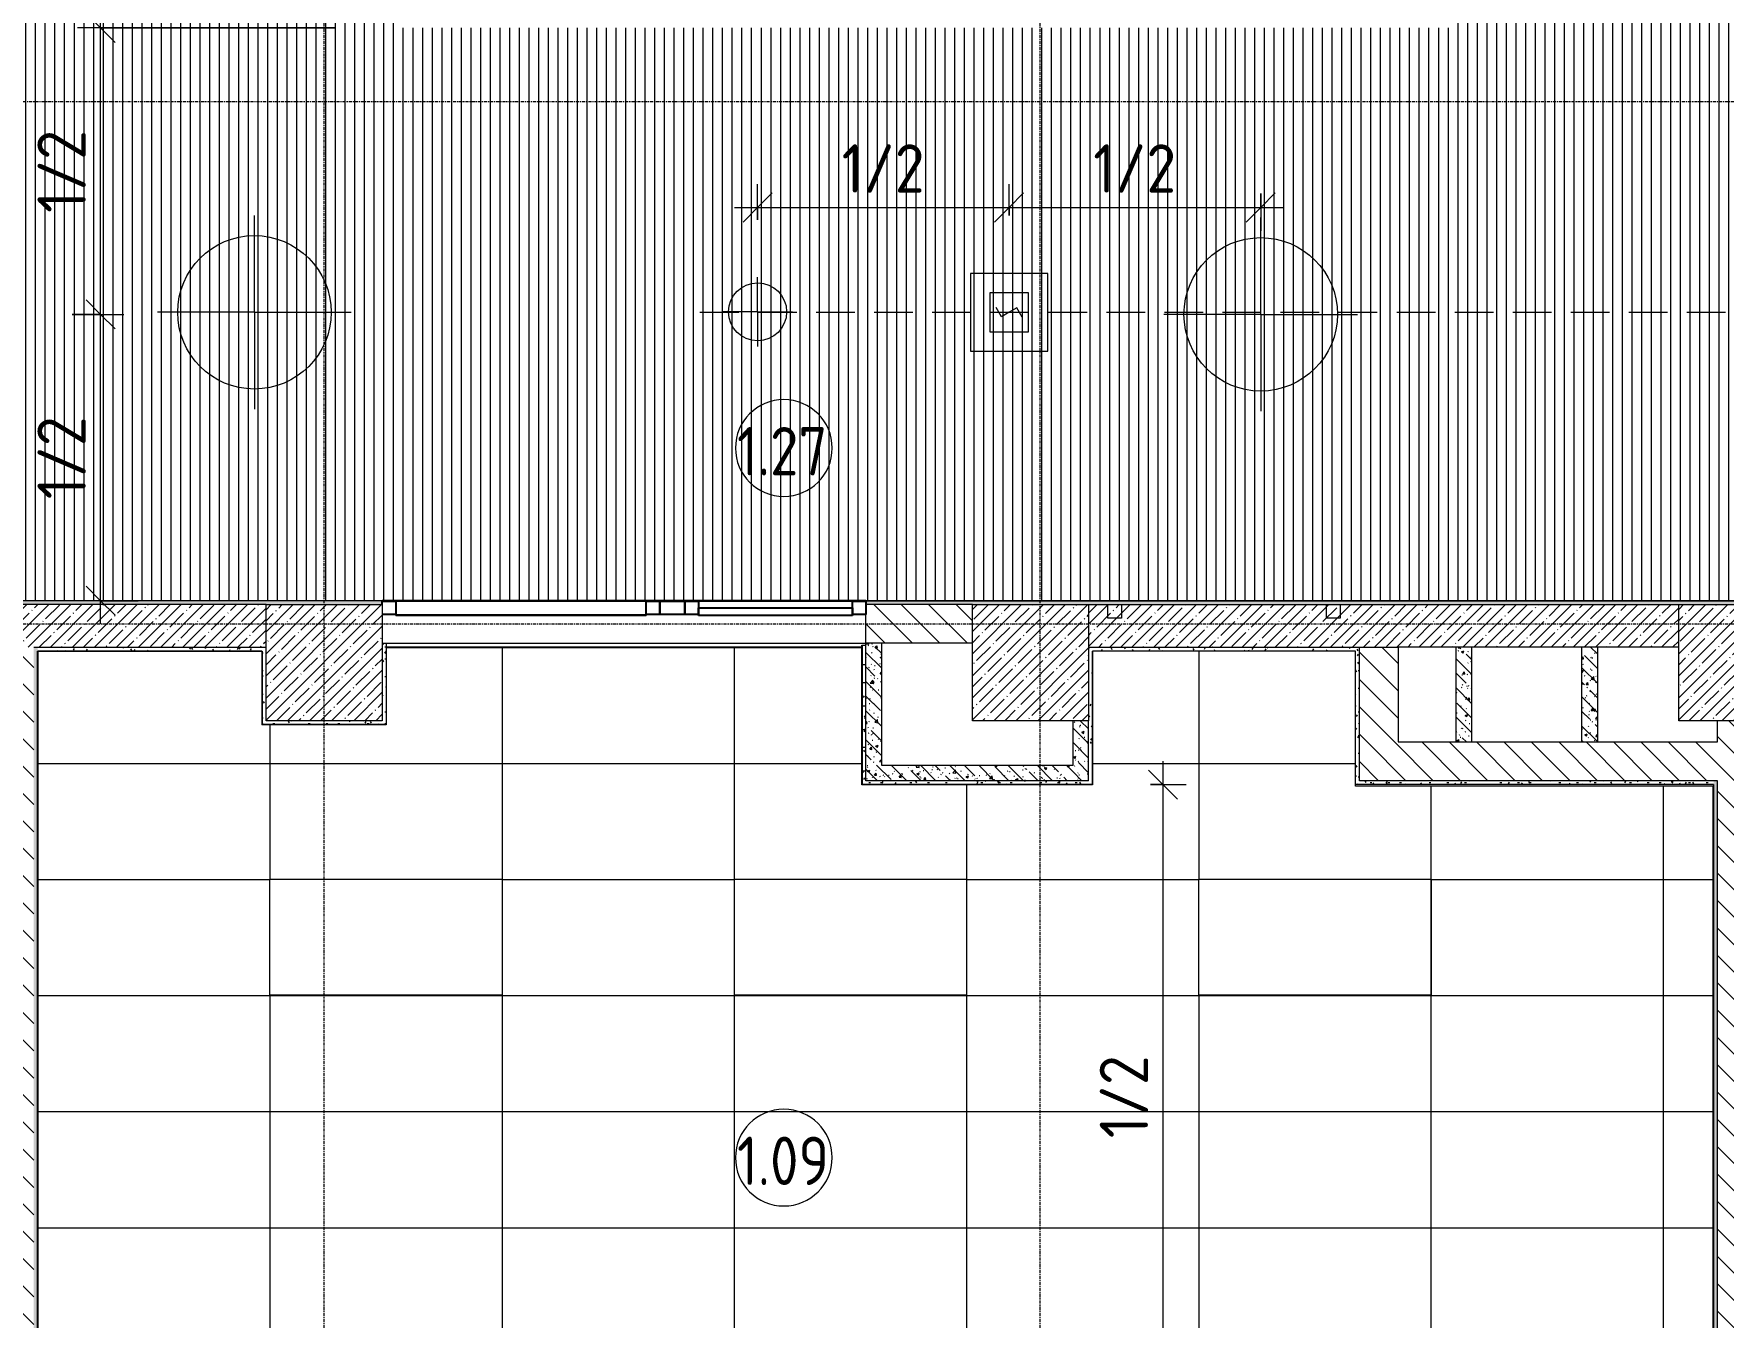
# Model space of a CAD drawing. Header units: millimetres. Extents: x 1311 to 195818, y -8553 to 29000.
# Drawn here: x 30156 to 38886, y 4217 to 10850 of the extents above; entities that cross this region are included whole.
import ezdxf

# ---------------------------------------------------------------- set-up
doc = ezdxf.new("R2010")
doc.units = ezdxf.units.MM
doc.linetypes.add('ADSK_Штрих_ш2 п1', pattern=[300, 200, -100])
doc.linetypes.add('Осевая', pattern=[31.75, 6.35, -4.7625, 15.875, -4.7625])
for name, color, linetype, lineweight in [('A-ANNO-DIMS', 7, 'Continuous', 9), ('A-ANNO-DIMS-100', 7, 'Continuous', 9), ('A-AREA-IDEN', 7, 'Continuous', 9), ('A-CLNG-PATT', 7, 'Continuous', 9), ('A-DETL-6', 7, 'ADSK_Штрих_ш2 п1', 9), ('A-GLAZ', 7, 'Continuous', 9), ('A-GLAZ-1', 7, 'Continuous', 13), ('A-GLAZ-CURT', 7, 'Continuous', 9), ('A-GLAZ-CURT-1', 7, 'Continuous', 25), ('A-GLAZ-CWMG', 7, 'Continuous', 9), ('A-GLAZ-CWMG-1', 7, 'Continuous', 25), ('A-WALL', 7, 'Continuous', 9), ('I-WALL', 7, 'Continuous', 9), ('Q-SPCQ', 7, 'Continuous', 9), ('S-COLS', 7, 'Continuous', 9), ('Оси-2', 7, 'Осевая', 9)]:
    doc.layers.add(name, color=color, linetype=linetype, lineweight=lineweight)
for name, color, linetype, lineweight, true_color in [('A-ANNO-NOTE', 1, 'Continuous', 9, 0xff0000), ('A-CLNG-1', 7, 'Continuous', 9, 0xeaeaea), ('A-WALL-1', 7, 'Continuous', 9, 0x3c3c3c), ('A-WALL-FNSH-1', 7, 'Continuous', 9, 0x3c3c3c), ('I-WALL-1', 7, 'Continuous', 9, 0x535353), ('Q-SPCQ-2', 1, 'Continuous', 9, 0xff0000), ('S-COLS-1', 9, 'Continuous', 9, 0x808080), ('S-COLS-2', 7, 'Continuous', 9, 0x3c3c3c)]:
    doc.layers.add(name, color=color, linetype=linetype, lineweight=lineweight, true_color=true_color)
doc.styles.add('GOST Common_3', font='GOST_Common.ttf', dxfattribs={"width": 0.9, "height": 250})
doc.styles.add('ISOCPEUR', font='isocpeur.ttf', dxfattribs={"width": 0.9, "height": 250})
doc.dimstyles.new('ISO-2_5_0_9К_БОЛЬШОЙ', dxfattribs={"dimscale": 304.8, "dimtxt": 248.995294, "dimasz": 0.492126, "dimexe": 0.393701, "dimexo": 0.984252, "dimgap": 0, "dimtad": 1, "dimdec": 0, "dimrnd": 10, "dimzin": 0, "dimdsep": 46, "dimtxsty": 'ISOCPEUR', "dimblk1": 'OBLIQUE', "dimblk2": 'OBLIQUE', "dimsah": 1, "dimcen": 0.09, "dimdle": 0.393701, "dimazin": 0, "dimtfac": 1, "dimtdec": 4, "dimtix": 1, "dimtmove": 0, "dimatfit": 3, "dimfxl": 1, "dimtvp": 1, "dimtolj": 1, "dimtzin": 0, "dimarcsym": 2})
pattern_1 = [(135, (9445.76, 0), (-70.71068, -70.71068), [])]
pattern_2 = [(135, (9445.76, 0), (-75.43415, -75.43415), [106.68, -17.78, 3.556, -17.78]), (135, (9445.76, 75.39), (-75.43415, -75.43415), []), (50, (9445.76, 0), (127.5292, -11.15758), [13.335, -146.685]), (355, (9445.76, 0), (-24.66966, 133.74), [10.668, -117.348]), (100.451, (9456.39, -0.93), (102.85973, 122.5818), [11.333, -124.663]), (46.184, (9445.76, 35.56), (189.75516, -29.4304), [20.002, -220.027]), (96.636, (9461.58, 33.1), (166.1822, 173.1996), [17, -186.995]), (351.184, (9445.76, 35.56), (166.1839, 173.1976), [16.002, -176.022]), (21, (9463.54, 26.67), (106.13027, -71.58603), [13.335, -146.685]), (326, (9463.54, 26.67), (43.2619, 128.93175), [10.668, -117.348]), (71.451, (9472.39, 20.7), (149.392, 57.34505), [11.333, -124.663]), (37.5, (9445.765, 0), (2.16223, 59.18836), [3.353, -112.573, 3.353, -115.773, -117.792]), (37.5, (9445.765, 0), (2.16223, 59.18836), [-235.052, 3.353, -114.44]), (7.5, (9445.765, 0), (46.77386, 70.12615), [3.353, -64.567, 3.353, -109.906, -44.894]), (7.5, (9445.765, 0), (46.77386, 70.12615), [-181.178, 3.353, -41.542]), (327.5, (9406.116, 0), (94.91367, -4.01009), [3.353, -41.097, 3.353, -135.331, -184.023]), (327.5, (9406.116, 0), (94.91367, -4.01009), [-183.134, 3.353, -180.67]), (317.5, (9388.336, 0), (103.69057, 17.79882), [3.353, -54.432, 3.353, -88.748, -130.683]), (317.5, (9388.336, 0), (103.69057, 17.79882), [-149.885, 3.353, -127.33])]
pattern_3 = [(45, (9445.765, 0), (-57.02463, 57.02463), []), (45, (9502.79, 0), (-57.02463, 57.02463), [100.806, -20.161, 3.353, -16.808])]
pattern_4 = [(0, (9445.765, 0), (121.92, 30.48), [10.058, -81.382, 10.058, -81.382, -487.68]), (0, (9445.765, 0), (121.92, 30.48), [-182.88, 10.058, -172.822, 10.058, -81.382, -213.36]), (0, (9445.765, 0), (121.92, 30.48), [-457.2, 10.058, -50.902, 10.058, -142.342]), (120, (9491.485, 15.24), (-87.356454, 90.345817), [10.058, -81.382, 10.058, -81.382, -487.68]), (120, (9491.485, 15.24), (-87.356454, 90.345817), [-182.88, 10.058, -172.822, 10.058, -81.382, -213.36]), (120, (9491.485, 15.24), (-87.356454, 90.345817), [-457.2, 10.058, -50.902, 10.058, -142.342]), (240, (9506.725, 76.2), (-34.563546, -120.825817), [10.058, -81.382, 10.058, -81.382, -487.68]), (240, (9506.725, 76.2), (-34.563546, -120.825817), [-182.88, 10.058, -172.822, 10.058, -81.382, -213.36]), (240, (9506.725, 76.2), (-34.563546, -120.825817), [-457.2, 10.058, -50.902, 10.058, -142.342])]

# ---------------------------------------------------------------- blocks, each defined once
blk = doc.blocks.new('BSC_Колонна _Прямоугольная - 600х600-23286269-Сводный план потолков 1 этажа в осях 1-12')
at = {"layer": 'S-COLS-1'}
h = blk.add_hatch(dxfattribs=at)
h.set_pattern_fill('FP_2', color=256, style=0, pattern_type=2)
h.set_pattern_definition([(45, (-29509.74, -7600), (-57.02463, 57.02463), []), (45, (-29452.72, -7600), (-57.02463, 57.02463), [100.806, -20.161, 3.353, -16.808])])
h.paths.add_polyline_path([(-100, -300), (300, -300), (300, 300), (-300, 300), (-300, -300)])
at = {"layer": 'S-COLS-2'}
for p, q in [((-300, 300), (300, 300)), ((-300, -300), (-300, 300)), ((300, 300), (300, -300)), ((300, -300), (-300, -300))]:
    blk.add_line(p, q, dxfattribs=at)
blk = doc.blocks.new('BSC_Колонна _Прямоугольная - 600х600-V5-Сводный план потолков 1 этажа в осях 1-12')
at = {"layer": 'S-COLS-1'}
h = blk.add_hatch(dxfattribs=at)
h.set_pattern_fill('FP_10', color=256, style=0, pattern_type=2)
h.set_pattern_definition([(45, (-25860, -7600), (-57.02463, 57.02463), []), (45, (-25802.975, -7600), (-57.02463, 57.02463), [100.806, -20.161, 3.353, -16.808])])
h.paths.add_polyline_path([(63.7, -300), (300, -300), (300, 300), (-300, 300), (-300, -300)])
at = {"layer": 'S-COLS-2'}
for p, q in [((-300, 300), (300, 300)), ((-300, -300), (-300, 300)), ((300, 300), (300, -300)), ((300, -300), (-300, -300))]:
    blk.add_line(p, q, dxfattribs=at)
blk = doc.blocks.new('BSC_Колонна _Прямоугольная - 600х600-V42-Сводный план потолков 1 этажа в осях 1-12')
at = {"layer": 'S-COLS-1'}
h = blk.add_hatch(dxfattribs=at)
h.set_pattern_fill('FP_63', color=256, style=0, pattern_type=2)
h.set_pattern_definition([(45, (-22210, -7600), (-57.02463, 57.02463), []), (45, (-22152.975, -7600), (-57.02463, 57.02463), [100.806, -20.161, 3.353, -16.808])])
h.paths.add_polyline_path([(-280, -300), (300, -300), (300, 300), (-300, 300), (-300, -300)])
at = {"layer": 'S-COLS-2'}
for p, q in [((-300, 300), (300, 300)), ((-300, -300), (-300, 300)), ((300, 300), (300, -300)), ((300, -300), (-300, -300))]:
    blk.add_line(p, q, dxfattribs=at)
blk = doc.blocks.new('Прямоугольный импост - 50 x 70 мм-31700031-Сводный план потолков 1 этажа в осях 1-12')
at = {"layer": 'A-GLAZ-CWMG-1'}
for p, q in [((0, 35), (-70, 35)), ((-70, 35), (-70, -35)), ((0, -35), (0, 35)), ((-70, -35), (0, -35))]:
    blk.add_line(p, q, dxfattribs=at)
blk = doc.blocks.new('Прямоугольный импост - 50 x 70 мм-31720913-Сводный план потолков 1 этажа в осях 1-12')
at = {"layer": 'A-GLAZ-CWMG'}
blk.add_line((24145, 7918), (24940, 7918), dxfattribs=at)
blk = doc.blocks.new('Системная панель - Стемалит - 40мм-31720939-Сводный план потолков 1 этажа в осях 1-12')
at = {"layer": 'A-GLAZ-CURT-1'}
for p, q in [((-65, -35), (-65, 35)), ((-65, 35), (65, 35)), ((65, 35), (65, -35)), ((65, -35), (-65, -35))]:
    blk.add_line(p, q, dxfattribs=at)
blk = doc.blocks.new('Прямоугольный импост - 50 x 70 мм-31687886-Сводный план потолков 1 этажа в осях 1-12')
at = {"layer": 'A-GLAZ-CWMG-1'}
for p, q in [((35, 35), (-35, 35)), ((-35, 35), (-35, -35)), ((35, -35), (35, 35)), ((-35, -35), (35, -35))]:
    blk.add_line(p, q, dxfattribs=at)
blk = doc.blocks.new('Системная панель - Стекло - 40мм-31720940-Сводный план потолков 1 этажа в осях 1-12')
at = {"layer": 'A-GLAZ-CURT'}
for p, q in [((-647.5, -40), (-647.5, -35)), ((-647.5, -40), (647.5, -40)), ((647.5, -35), (647.5, -40))]:
    blk.add_line(p, q, dxfattribs=at)
blk = doc.blocks.new('Прямоугольный импост - 50 x 70 мм-31701779-Сводный план потолков 1 этажа в осях 1-12')
at = {"layer": 'A-GLAZ-CWMG-1'}
for p, q in [((-70, 35), (0, 35)), ((-70, -35), (-70, 35)), ((0, -35), (-70, -35)), ((0, -17), (0, -35))]:
    blk.add_line(p, q, dxfattribs=at)
blk = doc.blocks.new('Прямоугольный импост - 50 x 70 мм-31693698-Сводный план потолков 1 этажа в осях 1-12')
at = {"layer": 'A-GLAZ-CWMG'}
for p, q in [((22580, 7918), (23875, 7918)), ((22580, 7848), (23875, 7848))]:
    blk.add_line(p, q, dxfattribs=at)
blk = doc.blocks.new('Системная панель - Стекло - 40мм-31720953-Сводный план потолков 1 этажа в осях 1-12')
at = {"layer": 'A-GLAZ-CURT-1'}
for p, q in [((-397.5, -40), (-397.5, 0)), ((-397.5, 0), (397.5, 0)), ((397.5, 0), (397.5, -40)), ((397.5, -40), (-397.5, -40))]:
    blk.add_line(p, q, dxfattribs=at)
blk = doc.blocks.new('Прямоугольный импост - 50 x 70 мм-31702100-Сводный план потолков 1 этажа в осях 1-12')
at = {"layer": 'A-GLAZ-CWMG-1'}
for p, q in [((35, 35), (-35, 35)), ((-35, 35), (-35, -35)), ((35, -35), (35, 35)), ((-35, -35), (35, -35))]:
    blk.add_line(p, q, dxfattribs=at)
blk = doc.blocks.new('120_Окно_СКБ_1Ст - 120_Окно_СКБ_1Ст 400х1200 EI30-24228621-Сводный план потолков 1 этажа в осях 1-12')
at = {"layer": 'A-GLAZ-1'}
for p, q in [((-600, 40), (-600, 110)), ((-600, 110), (-530, 110)), ((-530, 110), (-530, 40)), ((530, 40), (530, 110)), ((530, 110), (600, 110)), ((600, 110), (600, 40)), ((-530, 40), (-600, 40)), ((600, 40), (530, 40))]:
    blk.add_line(p, q, dxfattribs=at)
blk = doc.blocks.new('Извещатель потолочный - Монтируемые на перекрытии-30351624-Сводный план потолков 1 этажа в осях 1-12')
at = {"layer": 'Q-SPCQ'}
for p, q in [((-300, 300), (-300, -100)), ((100, 300), (-300, 300)), ((100, -100), (100, 300)), ((0, 200), (-200, 200)), ((-200, 200), (-200, 0)), ((0, 0), (0, 200)), ((-122.5, 139), (-74.9, 166.5)), ((-100, 100), (-122.5, 139)), ((-77.5, 61), (-100, 100)), ((-200, 0), (0, 0)), ((-125.1, 33.5), (-77.5, 61)), ((-300, -100), (100, -100))]:
    blk.add_line(p, q, dxfattribs=at)
blk = doc.blocks.new('DIMBLOCK30-Сводный план потолков 1 этажа в осях 1-12')
at = {"layer": 'A-ANNO-DIMS-100', "lineweight": 20}
for p, q in [((30501.2, 9400), (30426.2, 9475)), ((30501.2, 9400), (30576.2, 9325)), ((30501.2, 7920), (30426.2, 7995)), ((30501.2, 7920), (30576.2, 7845))]:
    blk.add_line(p, q, dxfattribs=at)
at = {"layer": 'A-ANNO-DIMS-100'}
for p, q in [((30354.8, 9400), (30621.2, 9400)), ((30501.2, 9400), (30354.8, 9400)), ((30501.2, 7800), (30501.2, 9400)), ((30695.1, 7920), (30381.2, 7920)), ((30501.2, 7920), (30695.1, 7920))]:
    blk.add_line(p, q, dxfattribs=at)
at = {"layer": 'A-ANNO-DIMS-100', "color": 0, "insert": (30174.6, 8444.5), "char_height": 250, "width": 517.144, "attachment_point": 1, "rotation": 90, "line_spacing_factor": 1.149209, "style": 'ISOCPEUR'}
blk.add_mtext('1/2', dxfattribs=at)
blk = doc.blocks.new('_Oblique')
at = {"color": 0, "linetype": 'ByBlock', "lineweight": -2}
blk.add_line((-0.5, -0.5), (0.5, 0.5), dxfattribs=at)
blk = doc.blocks.new('DIMBLOCK31-Сводный план потолков 1 этажа в осях 1-12')
at = {"layer": 'A-ANNO-DIMS-100'}
for p, q in [((30501.2, 9400), (30501.2, 11000)), ((31715.8, 10880), (30381.2, 10880)), ((30501.2, 10880), (31715.8, 10880)), ((30354.8, 9400), (30621.2, 9400)), ((30501.2, 9400), (30354.8, 9400))]:
    blk.add_line(p, q, dxfattribs=at)
at = {"layer": 'A-ANNO-DIMS-100', "lineweight": 20}
for p, q in [((30501.2, 10880), (30426.2, 10955)), ((30501.2, 10880), (30576.2, 10805)), ((30501.2, 9400), (30426.2, 9475)), ((30501.2, 9400), (30576.2, 9325))]:
    blk.add_line(p, q, dxfattribs=at)
at = {"layer": 'A-ANNO-DIMS-100', "color": 0, "insert": (30174.6, 9924.5), "char_height": 250, "width": 517.144, "attachment_point": 1, "rotation": 90, "line_spacing_factor": 1.149209, "style": 'ISOCPEUR'}
blk.add_mtext('1/2', dxfattribs=at)
blk = doc.blocks.new('Марка_Помещения - Номер-25198446-Сводный план потолков 1 этажа в осях 1-12')
at = {"layer": 'A-AREA-IDEN'}
for start, end in [(360, 180), (180, 360)]:
    blk.add_arc((0, 0), 2.5, start, end, dxfattribs=at)
blk = doc.blocks.new('DIMBLOCK81-Сводный план потолков 1 этажа в осях 1-12')
at = {"layer": 'A-ANNO-DIMS-100'}
for p, q in [((35990.4, 7090), (35990.4, 3745.5)), ((35925.8, 6970), (36110.4, 6970)), ((35990.4, 6970), (35925.8, 6970)), ((36076.8, 3745.5), (35870.4, 3745.5)), ((35990.4, 3745.5), (36076.8, 3745.5))]:
    blk.add_line(p, q, dxfattribs=at)
at = {"layer": 'A-ANNO-DIMS-100', "lineweight": 20}
for p, q in [((35990.4, 6970), (35915.4, 7045)), ((35990.4, 6970), (36065.4, 6895)), ((35990.4, 3745.5), (35915.4, 3820.5)), ((35990.4, 3745.5), (36065.4, 3670.5))]:
    blk.add_line(p, q, dxfattribs=at)
at = {"layer": 'A-ANNO-DIMS-100', "color": 0, "insert": (35663.8, 5142.3), "char_height": 250, "width": 517.144, "attachment_point": 1, "rotation": 90, "line_spacing_factor": 1.149209, "style": 'ISOCPEUR'}
blk.add_mtext('1/2', dxfattribs=at)
blk = doc.blocks.new('DIMBLOCK87-Сводный план потолков 1 этажа в осях 1-12')
at = {"layer": 'A-ANNO-DIMS-100'}
for p, q in [((33895.8, 9888.4), (33895.8, 10072.2)), ((35195.8, 9910.5), (35195.8, 10072.2)), ((33775.8, 9952.2), (35195.8, 9952.2)), ((33895.8, 9952.2), (33895.8, 9888.4)), ((35195.8, 9952.2), (35195.8, 9910.5))]:
    blk.add_line(p, q, dxfattribs=at)
at = {"layer": 'A-ANNO-DIMS-100', "lineweight": 20}
for p, q in [((33895.8, 9952.2), (33820.8, 9877.2)), ((33895.8, 9952.2), (33970.8, 10027.2)), ((35195.8, 9952.2), (35120.8, 9877.2)), ((35195.8, 9952.2), (35270.8, 10027.2))]:
    blk.add_line(p, q, dxfattribs=at)
at = {"layer": 'A-ANNO-DIMS-100', "color": 0, "insert": (34330.3, 10278.8), "char_height": 250, "width": 517.144, "attachment_point": 1, "line_spacing_factor": 1.149209, "style": 'ISOCPEUR'}
blk.add_mtext('1/2', dxfattribs=at)
blk = doc.blocks.new('DIMBLOCK88-Сводный план потолков 1 этажа в осях 1-12')
at = {"layer": 'A-ANNO-DIMS-100'}
for p, q in [((35195.8, 9910.5), (35195.8, 10072.2)), ((35195.8, 9952.2), (36615.8, 9952.2)), ((35195.8, 9952.2), (35195.8, 9910.5)), ((36495.8, 10025.4), (36495.8, 9832.2)), ((36495.8, 9952.2), (36495.8, 10025.4))]:
    blk.add_line(p, q, dxfattribs=at)
at = {"layer": 'A-ANNO-DIMS-100', "lineweight": 20}
for p, q in [((35195.8, 9952.2), (35120.8, 9877.2)), ((35195.8, 9952.2), (35270.8, 10027.2)), ((36495.8, 9952.2), (36420.8, 9877.2)), ((36495.8, 9952.2), (36570.8, 10027.2))]:
    blk.add_line(p, q, dxfattribs=at)
at = {"layer": 'A-ANNO-DIMS-100', "color": 0, "insert": (35630.3, 10278.8), "char_height": 250, "width": 517.144, "attachment_point": 1, "line_spacing_factor": 1.149209, "style": 'ISOCPEUR'}
blk.add_mtext('1/2', dxfattribs=at)

msp = doc.modelspace()

# ---------------------------------------------------------------- hatches: boundary and pattern name
at = {"layer": 'A-CLNG-PATT'}
h = msp.add_hatch(dxfattribs=at)
h.set_pattern_fill('FP_86', color=256, style=0, pattern_type=2)
h.set_pattern_definition([(90, (42115.265, 911.95), (50, -3e-15), [])])
h.paths.add_polyline_path([(29675.8, 7920), (47733.4, 7920), (47733.4, 10680), (47415.8, 10680), (47415.8, 11220), (47695.8, 11221), (47694.8, 11479.2), (47433.4, 11609.9), (47695.8, 11741), (47695.8, 23003), (46780.2, 23002.7), (43675.8, 22998.7), (43675.8, 13760), (37505.8, 13759), (37505.8, 10880), (32015.8, 10880), (32014.8, 11880), (29675.8, 11880), (29675.8, 9487.9), (29677.7, 9492.9), (29705.1, 9532.6), (29741.2, 9564.6), (29783.8, 9587), (29830.7, 9598.5), (29878.9, 9598.5), (29925.7, 9587), (29968.4, 9564.6), (30004.5, 9532.6), (30031.9, 9492.9), (30049, 9447.9), (30054.8, 9400), (30049, 9352.1), (30031.9, 9307.1), (30004.5, 9267.4), (29968.4, 9235.4), (29925.7, 9213), (29878.9, 9201.5), (29830.7, 9201.5), (29783.8, 9213), (29741.2, 9235.4), (29705.1, 9267.4), (29677.7, 9307.1), (29675.8, 9309.2), (29675.8, 8141.5)])
h.paths.add_polyline_path([(47674.8, 11850), (47674.8, 11950), (47694.8, 11950), (47694.8, 11850)])
h.paths.add_polyline_path([(47694.8, 12775), (47674.8, 12775), (47674.8, 12875), (47694.8, 12875)])
h.paths.add_polyline_path([(37770.9, 13340.5), (37722.7, 13340.5), (37675.8, 13352), (37633.2, 13374.4), (37597.1, 13406.4), (37569.7, 13446.1), (37552.6, 13491.1), (37546.8, 13539), (37552.6, 13586.9), (37569.7, 13631.9), (37597.1, 13671.6), (37633.2, 13703.6), (37675.8, 13726), (37722.7, 13737.5), (37770.9, 13737.5), (37817.7, 13726), (37860.4, 13703.6), (37896.5, 13671.6), (37923.9, 13631.9), (37941, 13586.9), (37946.8, 13539), (37941, 13491.1), (37923.9, 13446.1), (37896.5, 13406.4), (37860.4, 13374.4), (37817.7, 13352)])
h.paths.add_polyline_path([(45685.8, 13580), (45637.9, 13585.8), (45592.8, 13602.9), (45553.1, 13630.3), (45521.2, 13666.4), (45497.8, 13712.9), (45487.2, 13760), (45487.2, 13804.1), (45498.8, 13850.9), (45521.2, 13893.6), (45553.1, 13929.7), (45592.8, 13957.1), (45637.9, 13974.2), (45685.8, 13980), (45733.6, 13974.2), (45778.7, 13957.1), (45818.4, 13929.7), (45850.4, 13893.6), (45872.8, 13850.9), (45884.3, 13804.1), (45884.3, 13755.9), (45872.8, 13709.1), (45850.4, 13666.4), (45818.4, 13630.3), (45778.7, 13602.9), (45733.6, 13585.8)])
h.paths.add_polyline_path([(43676.8, 19925), (43676.8, 19975), (43691.8, 19975), (43691.8, 19925)])
h = msp.add_hatch(dxfattribs=at)
h.set_pattern_fill('FP_87', color=256, style=0, pattern_type=2)
h.set_pattern_definition([(180, (31376.76, 1679), (7e-14, -600), []), (270, (31376.8, 1679), (1200, 7e-14), [])])
h.paths.add_polyline_path([(36637.3, 521), (38835.5, 521), (38834.5, 6962), (36985.8, 6962), (36985.8, 7660), (35625.8, 7659), (35625.8, 6970), (34435.8, 6971), (34435.8, 7680), (31975.8, 7680), (31975.8, 7280), (31335.8, 7280), (31334.8, 7660), (30175.8, 7659), (30176.8, 521), (36003.4, 521)])
h.paths.add_polyline_path([(34975.8, 1081.5), (33775.8, 1081.5), (33775.8, 1681.5), (34975.8, 1681.5), (34975.8, 1334.4)])
h.paths.add_polyline_path([(36175.8, 1081.5), (36175.8, 1681.5), (37375.8, 1681.5), (37375.8, 1081.5)])
h.paths.add_polyline_path([(32575.8, 1081.5), (31375.8, 1081.5), (31375.8, 1681.5), (32575.8, 1681.5)])
h.paths.add_polyline_path([(36175.8, 3481.5), (36175.8, 4081.5), (37375.8, 4081.5), (37375.8, 3481.5)])
h.paths.add_polyline_path([(31375.8, 3481.5), (31375.8, 4081.5), (32575.8, 4081.5), (32575.8, 3481.5), (31577, 3481.5)])
h.paths.add_polyline_path([(33775.8, 3481.5), (33775.8, 4081.5), (34975.8, 4081.5), (34975.8, 3481.5)])
h.paths.add_polyline_path([(37375.8, 5881.5), (36175.8, 5881.5), (36175.8, 6481.5), (37375.8, 6481.5), (37375.8, 6284.3)])
h.paths.add_polyline_path([(33775.8, 5881.5), (33775.8, 6481.5), (34975.8, 6481.5), (34975.8, 5881.5)])
h.paths.add_polyline_path([(32575.8, 5881.5), (31375.8, 5881.5), (31375.8, 6481.5), (32575.8, 6481.5), (32575.8, 6284.3)])
at = {"layer": 'I-WALL'}
h = msp.add_hatch(dxfattribs=at)
h.set_pattern_fill('FP_1', color=256, style=0, pattern_type=2)
h.set_pattern_definition(pattern_3)
h.paths.add_polyline_path([(29664.1, 7680), (31355.8, 7680), (31355.8, 7900), (27930.8, 7900), (27930.8, 7680), (29435.8, 7680)])
h.paths.add_polyline_path([(26705.8, 7680), (26980.8, 7680), (26980.8, 7900), (26705.8, 7900), (26705.8, 7738.7)])
h = msp.add_hatch(dxfattribs=at)
h.set_pattern_fill('FP_84', color=256, style=0, pattern_type=2)
h.set_pattern_definition(pattern_4)
h.paths.add_polyline_path([(42457.1, 7900), (47733.4, 7900), (47733.4, 7920), (42155.8, 7920), (42155.8, 7900), (42455.8, 7900)])
h.paths.add_polyline_path([(39074.5, 7900), (39655.8, 7900), (39655.8, 7920), (34455.8, 7920), (34455.8, 7900), (39055.5, 7900)])
h.paths.add_polyline_path([(31955.8, 7900), (31955.8, 7920), (29665.8, 7920), (29665.8, 7900), (31565.9, 7900)])
h = msp.add_hatch(dxfattribs=at)
h.set_pattern_fill('FP_18', color=256, style=0, pattern_type=2)
h.set_pattern_definition(pattern_1)
h.paths.add_polyline_path([(34455.8, 7700), (35005.8, 7700), (35005.8, 7900), (34455.8, 7900)])
h = msp.add_hatch(dxfattribs=at)
h.set_pattern_fill('FP_1', color=256, style=0, pattern_type=2)
h.set_pattern_definition(pattern_3)
h.paths.add_polyline_path([(35605.8, 7680), (38655.5, 7680), (38655.5, 7900), (35605.8, 7900)])
h = msp.add_hatch(dxfattribs=at)
h.set_pattern_fill('FP_84', color=256, style=0, pattern_type=2)
h.set_pattern_definition(pattern_4)
h.paths.add_polyline_path([(31975.8, 7280), (31975.8, 7700), (31955.8, 7700), (31955.8, 7280)])
h = msp.add_hatch(dxfattribs=at)
h.set_pattern_fill('FP_84', color=256, style=0, pattern_type=2)
h.set_pattern_definition(pattern_4)
h.paths.add_polyline_path([(34455.8, 6991), (34455.8, 7690), (34435.8, 7690), (34435.8, 6991)])
h = msp.add_hatch(dxfattribs=at)
h.set_pattern_fill('FP_41', color=256, style=0, pattern_type=2)
h.set_pattern_definition(pattern_2)
h.paths.add_polyline_path([(34455.8, 7070), (34535.8, 7070), (34535.8, 7700), (34455.8, 7700), (34455.8, 7680)])
h = msp.add_hatch(dxfattribs=at)
h.set_pattern_fill('FP_18', color=256, style=0, pattern_type=2)
h.set_pattern_definition(pattern_1)
h.paths.add_polyline_path([(30155.8, 100), (30155.8, 7680), (29955.8, 7680), (29955.8, 100)])
h = msp.add_hatch(dxfattribs=at)
h.set_pattern_fill('FP_84', color=256, style=0, pattern_type=2)
h.set_pattern_definition(pattern_4)
h.paths.add_polyline_path([(30155.8, 140), (30175.8, 140), (30175.8, 7680), (30155.8, 7680), (30155.8, 248.6)])
h = msp.add_hatch(dxfattribs=at)
h.set_pattern_fill('FP_84', color=256, style=0, pattern_type=2)
h.set_pattern_definition(pattern_4)
h.paths.add_polyline_path([(31334.8, 7660), (31335.8, 7660), (31335.8, 7680), (30175.8, 7680), (30175.8, 7660), (31316.7, 7660)])
h = msp.add_hatch(dxfattribs=at)
h.set_pattern_fill('FP_84', color=256, style=0, pattern_type=2)
h.set_pattern_definition(pattern_4)
h.paths.add_polyline_path([(31355.8, 7300), (31355.8, 7680), (31335.8, 7680), (31335.8, 7300)])
h = msp.add_hatch(dxfattribs=at)
h.set_pattern_fill('FP_84', color=256, style=0, pattern_type=2)
h.set_pattern_definition(pattern_4)
h.paths.add_polyline_path([(35605.8, 7660), (36985.8, 7660), (36985.8, 7680), (35605.8, 7680)])
h = msp.add_hatch(dxfattribs=at)
h.set_pattern_fill('FP_84', color=256, style=0, pattern_type=2)
h.set_pattern_definition(pattern_4)
h.paths.add_polyline_path([(35625.8, 6971), (35625.8, 7660), (35605.8, 7659), (35605.8, 6971)])
h = msp.add_hatch(dxfattribs=at)
h.set_pattern_fill('FP_84', color=256, style=0, pattern_type=2)
h.set_pattern_definition(pattern_4)
h.paths.add_polyline_path([(37005.8, 6990), (37005.8, 7680), (36985.8, 7680), (36985.8, 6990)])
h = msp.add_hatch(dxfattribs=at)
h.set_pattern_fill('FP_18', color=256, style=0, pattern_type=2)
h.set_pattern_definition(pattern_1)
h.paths.add_polyline_path([(37005.8, 7190), (37205.8, 7190), (37205.8, 7680), (37005.8, 7680), (37005.8, 7676.8)])
h = msp.add_hatch(dxfattribs=at)
h.set_pattern_fill('FP_41', color=256, style=0, pattern_type=2)
h.set_pattern_definition(pattern_2)
h.paths.add_polyline_path([(37585.8, 7190), (37585.8, 7680), (37505.8, 7680), (37505.8, 7190)])
h = msp.add_hatch(dxfattribs=at)
h.set_pattern_fill('FP_41', color=256, style=0, pattern_type=2)
h.set_pattern_definition(pattern_2)
h.paths.add_polyline_path([(38235.8, 7190), (38235.8, 7680), (38155.8, 7680), (38155.8, 7190)])
h = msp.add_hatch(dxfattribs=at)
h.set_pattern_fill('FP_84', color=256, style=0, pattern_type=2)
h.set_pattern_definition(pattern_4)
h.paths.add_polyline_path([(31565.9, 7280), (31955.8, 7280), (31955.8, 7300), (31335.8, 7300), (31335.8, 7280), (31375.8, 7280)])
h = msp.add_hatch(dxfattribs=at)
h.set_pattern_fill('FP_41', color=256, style=0, pattern_type=2)
h.set_pattern_definition(pattern_2)
h.paths.add_polyline_path([(35605.8, 6990), (35605.8, 7300), (35525.8, 7300), (35525.8, 6991), (35604.8, 6991)])
h = msp.add_hatch(dxfattribs=at)
h.set_pattern_fill('FP_18', color=256, style=0, pattern_type=2)
h.set_pattern_definition(pattern_1)
h.paths.add_polyline_path([(38856.1, 500), (39055.5, 500), (39055.5, 7300), (38855.5, 7300), (38855.5, 500)])
h = msp.add_hatch(dxfattribs=at)
h.set_pattern_fill('FP_18', color=256, style=0, pattern_type=2)
h.set_pattern_definition(pattern_1)
h.paths.add_polyline_path([(38855.5, 6990), (38855.5, 7190), (37005.8, 7190), (37005.8, 6990), (37905.2, 6990)])
h = msp.add_hatch(dxfattribs=at)
h.set_pattern_fill('FP_84', color=256, style=0, pattern_type=2)
h.set_pattern_definition(pattern_4)
h.paths.add_polyline_path([(35491.3, 6971), (35605.8, 6971), (35604.8, 6991), (34435.8, 6990), (34435.8, 6971), (35369.5, 6971)])
h = msp.add_hatch(dxfattribs=at)
h.set_pattern_fill('FP_41', color=256, style=0, pattern_type=2)
h.set_pattern_definition(pattern_2)
h.paths.add_polyline_path([(35369.5, 6990), (35525.8, 6990), (35525.8, 7070), (34455.8, 7070), (34455.8, 6990), (35005.8, 6990)])
h = msp.add_hatch(dxfattribs=at)
h.set_pattern_fill('FP_84', color=256, style=0, pattern_type=2)
h.set_pattern_definition(pattern_4)
h.paths.add_polyline_path([(36985.8, 6970), (38835.5, 6970), (38835.5, 6990), (36985.8, 6990), (36985.8, 6982)])
h = msp.add_hatch(dxfattribs=at)
h.set_pattern_fill('FP_84', color=256, style=0, pattern_type=2)
h.set_pattern_definition(pattern_4)
h.paths.add_polyline_path([(38836.8, 520), (38855.5, 521), (38855.5, 6990), (38835.5, 6990), (38835.5, 520)])

# ---------------------------------------------------------------- linework, layer by layer
at = {"layer": 'A-ANNO-NOTE'}
for p, q in [((31295.8, 9410.5), (31295.8, 9910.5)), ((36495.8, 9400), (36495.8, 9900)), ((33895.8, 9413), (33895.8, 9593)), ((31295.8, 9410.5), (30795.8, 9410.5)), ((31295.8, 9410.5), (31295.8, 8910.5)), ((31295.8, 9410.5), (31795.8, 9410.5)), ((33895.8, 9413), (33715.8, 9413)), ((33895.8, 9413), (33895.8, 9233)), ((33895.8, 9413), (34075.8, 9413)), ((36495.8, 9400), (35995.8, 9400)), ((36495.8, 9400), (36495.8, 8900)), ((36495.8, 9400), (36995.8, 9400)), ((31375.8, 6481.5), (32575.8, 6481.5)), ((31375.8, 5881.5), (31375.8, 6481.5)), ((32575.8, 6481.5), (32575.8, 5881.5)), ((33775.8, 6481.5), (34975.8, 6481.5)), ((33775.8, 5881.5), (33775.8, 6481.5)), ((34975.8, 6481.5), (34975.8, 5881.5)), ((36176.8, 6481.5), (37376.8, 6481.5)), ((36176.8, 5881.5), (36176.8, 6481.5)), ((37376.8, 6481.5), (37376.8, 5881.5)), ((32575.8, 5881.5), (31375.8, 5881.5)), ((34975.8, 5881.5), (33775.8, 5881.5)), ((37376.8, 5881.5), (36176.8, 5881.5))]:
    msp.add_line(p, q, dxfattribs=at)
for centre, radius in [((31295.8, 9410.5), 396.5), ((36495.8, 9400), 396.5), ((33895.8, 9413), 150)]:
    msp.add_circle(centre, radius, dxfattribs=at)
at = {"layer": 'A-CLNG-1'}
for p, q in [((31955.8, 7920), (47733.4, 7920)), ((34435.8, 7680), (31975.8, 7680)), ((35625.8, 6970), (34435.8, 6970)), ((31375.8, 5881.5), (31375.8, 6481.5)), ((31375.8, 6481.5), (32575.8, 6481.5)), ((32575.8, 6481.5), (32575.8, 5881.5)), ((33775.8, 5881.5), (33775.8, 6481.5)), ((33775.8, 6481.5), (34975.8, 6481.5)), ((34975.8, 6481.5), (34975.8, 5881.5)), ((36175.8, 5881.5), (36175.8, 6481.5)), ((36175.8, 6481.5), (37375.8, 6481.5)), ((37375.8, 6481.5), (37375.8, 5881.5)), ((32575.8, 5881.5), (31375.8, 5881.5)), ((34975.8, 5881.5), (33775.8, 5881.5)), ((37375.8, 5881.5), (36175.8, 5881.5))]:
    msp.add_line(p, q, dxfattribs=at)
at = {"layer": 'A-DETL-6'}
msp.add_line((33598.3, 9410.5), (46735.8, 9410.5), dxfattribs=at)
at = {"layer": 'A-WALL'}
for p, q in [((35605.8, 7900), (38655.5, 7900)), ((30175.8, 7660), (31335.8, 7660)), ((30175.8, 140), (30175.8, 7660)), ((30175.8, 7659), (30176.8, 7659)), ((31335.8, 7660), (31335.8, 7300)), ((35605.8, 7680), (37205.8, 7680)), ((36985.8, 7660), (35625.8, 7660)), ((35625.8, 6971), (35625.8, 7660)), ((35625.8, 7659), (35626.8, 7659)), ((36984.8, 7659), (36985.8, 7659)), ((36985.8, 6962), (36985.8, 7660)), ((31335.8, 7300), (31335.8, 7300)), ((38835.5, 6970), (36985.8, 6970)), ((38834.5, 6962), (38835.5, 6962)), ((38835.5, 6970), (38835.5, 520))]:
    msp.add_line(p, q, dxfattribs=at)
at = {"layer": 'A-WALL-1'}
for p, q in [((31355.8, 7900), (29665.8, 7900)), ((31955.8, 7920), (31955.8, 7900)), ((34455.8, 6990), (34455.8, 7920)), ((35005.8, 7900), (34455.8, 7900)), ((31955.8, 7700), (31975.8, 7700)), ((31975.8, 7700), (31975.8, 7280)), ((34435.8, 7690), (34455.8, 7690)), ((35005.8, 7700), (34455.8, 7700)), ((34535.8, 7700), (34535.8, 7070)), ((30155.8, 7680), (31355.8, 7680)), ((37005.8, 6990), (37005.8, 7680)), ((38655.5, 7680), (37205.8, 7680)), ((37205.8, 7680), (37205.8, 7190)), ((37505.8, 7190), (37505.8, 7680)), ((37585.8, 7680), (37585.8, 7190)), ((38155.8, 7190), (38155.8, 7680)), ((38235.8, 7680), (38235.8, 7190)), ((31975.8, 7280), (31335.8, 7280)), ((35525.8, 7070), (35525.8, 7300)), ((35605.8, 6990), (35605.8, 7300)), ((38855.5, 7190), (38855.5, 7300)), ((37205.8, 7190), (38855.5, 7190)), ((34455.8, 6991), (35605.8, 6991)), ((35605.8, 6990), (34455.8, 6990)), ((34535.8, 7070), (35525.8, 7070)), ((38855.5, 6990), (37005.8, 6990)), ((38855.5, 500), (38855.5, 6990)), ((35625.8, 6971), (34435.8, 6971))]:
    msp.add_line(p, q, dxfattribs=at)
at = {"layer": 'A-WALL-FNSH-1'}
for p, q in [((29655.8, 7921), (31955.8, 7921)), ((31955.8, 7920), (29655.8, 7920)), ((31955.8, 7921), (31955.8, 7920)), ((34455.8, 7920), (34455.8, 7921)), ((34455.8, 7921), (39655.8, 7921)), ((31975.8, 7700), (31976.8, 7700)), ((31976.8, 7700), (31976.8, 7279)), ((34434.8, 6969), (34434.8, 7690)), ((34434.8, 7690), (34435.8, 7690)), ((34435.8, 7690), (34435.8, 6970)), ((31334.8, 7659), (30176.8, 7659)), ((30176.8, 7659), (30176.8, 141)), ((31334.8, 7660), (31334.8, 7279)), ((36984.8, 7659), (35626.8, 7659)), ((35626.8, 7659), (35626.8, 6969)), ((36984.8, 6962), (36984.8, 7659)), ((31976.8, 7279), (31334.8, 7279)), ((31335.8, 7300), (31335.8, 7280)), ((35626.8, 6969), (34434.8, 6969)), ((35625.8, 6970), (35625.8, 6971)), ((38834.5, 6962), (36984.8, 6962)), ((38834.5, 521), (38834.5, 6962))]:
    msp.add_line(p, q, dxfattribs=at)
at = {"layer": 'I-WALL-1'}
for p, q in [((34455.8, 7921), (31955.8, 7921)), ((35705.8, 7920), (35705.8, 7921)), ((36905.8, 7921), (36905.8, 7920)), ((31976.8, 7700), (34455.8, 7700)), ((31976.8, 7679), (34434.8, 7679)), ((35705.8, 7659), (35705.8, 7660)), ((36905.8, 7660), (36905.8, 7659))]:
    msp.add_line(p, q, dxfattribs=at)
at = {"layer": 'Оси-2'}
for p, q in [((31655.8, 593.7), (31655.8, 24898.1)), ((35355.8, 593.7), (35355.8, 24898.1)), ((10277.3, 10500), (45435.8, 10500)), ((9007.3, 7800), (45435.8, 7800))]:
    msp.add_line(p, q, dxfattribs=at)

# ---------------------------------------------------------------- block references
at = {"layer": 'A-AREA-IDEN', "xscale": 99.99999999999993, "yscale": 99.99999999999993, "zscale": 99.99999999999993}
for p in [(34031.5, 8709.2), (34031.5, 5041.9)]:
    msp.add_blockref('Марка_Помещения - Номер-25198446-Сводный план потолков 1 этажа в осях 1-12', p, dxfattribs=at)
at = {"layer": 'A-GLAZ'}
msp.add_blockref('120_Окно_СКБ_1Ст - 120_Окно_СКБ_1Ст 400х1200 EI30-24228621-Сводный план потолков 1 этажа в осях 1-12', (36305.8, 7790), dxfattribs=at)
at = {"layer": 'A-GLAZ-CURT'}
for name, p in [('Системная панель - Стемалит - 40мм-31720939-Сводный план потолков 1 этажа в осях 1-12', (33455.8, 7883)), ('Системная панель - Стекло - 40мм-31720953-Сводный план потолков 1 этажа в осях 1-12', (33988.3, 7883)), ('Системная панель - Стекло - 40мм-31720940-Сводный план потолков 1 этажа в осях 1-12', (32673.3, 7883))]:
    msp.add_blockref(name, p, dxfattribs=at)
at = {"layer": 'A-GLAZ-CWMG', "rotation": 180}
msp.add_blockref('Прямоугольный импост - 50 x 70 мм-31701779-Сводный план потолков 1 этажа в осях 1-12', (31955.8, 7883), dxfattribs=at)
at = {"layer": 'A-GLAZ-CWMG'}
for name in ['Прямоугольный импост - 50 x 70 мм-31693698-Сводный план потолков 1 этажа в осях 1-12', 'Прямоугольный импост - 50 x 70 мм-31720913-Сводный план потолков 1 этажа в осях 1-12']:
    msp.add_blockref(name, (9445.8, 0), dxfattribs=at)
at = {"layer": 'A-GLAZ-CWMG', "extrusion": (0, 0, -1), "rotation": 180}
for name, p in [('Прямоугольный импост - 50 x 70 мм-31687886-Сводный план потолков 1 этажа в осях 1-12', (-33355.8, 7883)), ('Прямоугольный импост - 50 x 70 мм-31702100-Сводный план потолков 1 этажа в осях 1-12', (-33555.8, 7883)), ('Прямоугольный импост - 50 x 70 мм-31700031-Сводный план потолков 1 этажа в осях 1-12', (-34455.8, 7883))]:
    msp.add_blockref(name, p, dxfattribs=at)
at = {"layer": 'Q-SPCQ-2', "rotation": 90.00000000000006}
msp.add_blockref('Извещатель потолочный - Монтируемые на перекрытии-30351624-Сводный план потолков 1 этажа в осях 1-12', (35295.8, 9510.5), dxfattribs=at)
at = {"layer": 'S-COLS'}
for name, p in [('BSC_Колонна _Прямоугольная - 600х600-V42-Сводный план потолков 1 этажа в осях 1-12', (31655.8, 7600)), ('BSC_Колонна _Прямоугольная - 600х600-V5-Сводный план потолков 1 этажа в осях 1-12', (35305.8, 7600)), ('BSC_Колонна _Прямоугольная - 600х600-23286269-Сводный план потолков 1 этажа в осях 1-12', (38955.5, 7600))]:
    msp.add_blockref(name, p, dxfattribs=at)

# ---------------------------------------------------------------- texts
at = {"layer": 'A-AREA-IDEN', "char_height": 250, "width": 606.076, "attachment_point": 1, "style": 'GOST Common_3'}
for s, insert in [('1.27', (33789.6, 8817.7)), ('1.09', (33789.6, 5150.4))]:
    msp.add_mtext(s, dxfattribs=dict(at, insert=insert))

# ---------------------------------------------------------------- dimensions: what is measured, and where the dimension line sits
at = {"layer": 'A-ANNO-DIMS'}
for base, p1, p2, override, picture, middle in [((30501.2, 10880), (30054.8, 9400), (32015.8, 10880), {"dimpost": '<>', "dimfxl": 2456.811086}, 'DIMBLOCK31-Сводный план потолков 1 этажа в осях 1-12', (30376.2, 10140)), ((30501.2, 9400), (30395.1, 7920), (30054.8, 9400), {"dimpost": '<>', "dimfxl": 1518.638199}, 'DIMBLOCK30-Сводный план потолков 1 этажа в осях 1-12', (30376.2, 8660)), ((35990.4, 3745.5), (35625.8, 6970), (35776.8, 3745.5), {"dimpost": '<>', "dimfxl": 3228.033656}, 'DIMBLOCK81-Сводный план потолков 1 этажа в осях 1-12', (35865.4, 5357.8))]:
    dim = msp.add_linear_dim(base=base, p1=p1, p2=p2, angle=90, text='1/2', dimstyle='ISO-2_5_0_9К_БОЛЬШОЙ', override=override, dxfattribs=at)
    dim.commit()
    dim.dimension.update_dxf_attribs({"geometry": picture, "text_midpoint": middle})
for base, p1, p2, override, picture, middle in [((35195.8, 9952.2), (33895.8, 9588.4), (35195.8, 9610.5), {"dimpost": '<>', "dimfxl": 1300.188142}, 'DIMBLOCK87-Сводный план потолков 1 этажа в осях 1-12', (34545.8, 10077.2)), ((36495.8, 9952.2), (35195.8, 9610.5), (36495.8, 9725.4), {"dimpost": '<>', "dimfxl": 1305.066236}, 'DIMBLOCK88-Сводный план потолков 1 этажа в осях 1-12', (35845.8, 10077.2))]:
    dim = msp.add_linear_dim(base=base, p1=p1, p2=p2, text='1/2', dimstyle='ISO-2_5_0_9К_БОЛЬШОЙ', override=override, dxfattribs=at)
    dim.commit()
    dim.dimension.update_dxf_attribs({"geometry": picture, "text_midpoint": middle})

doc.saveas('drawing.dxf')
